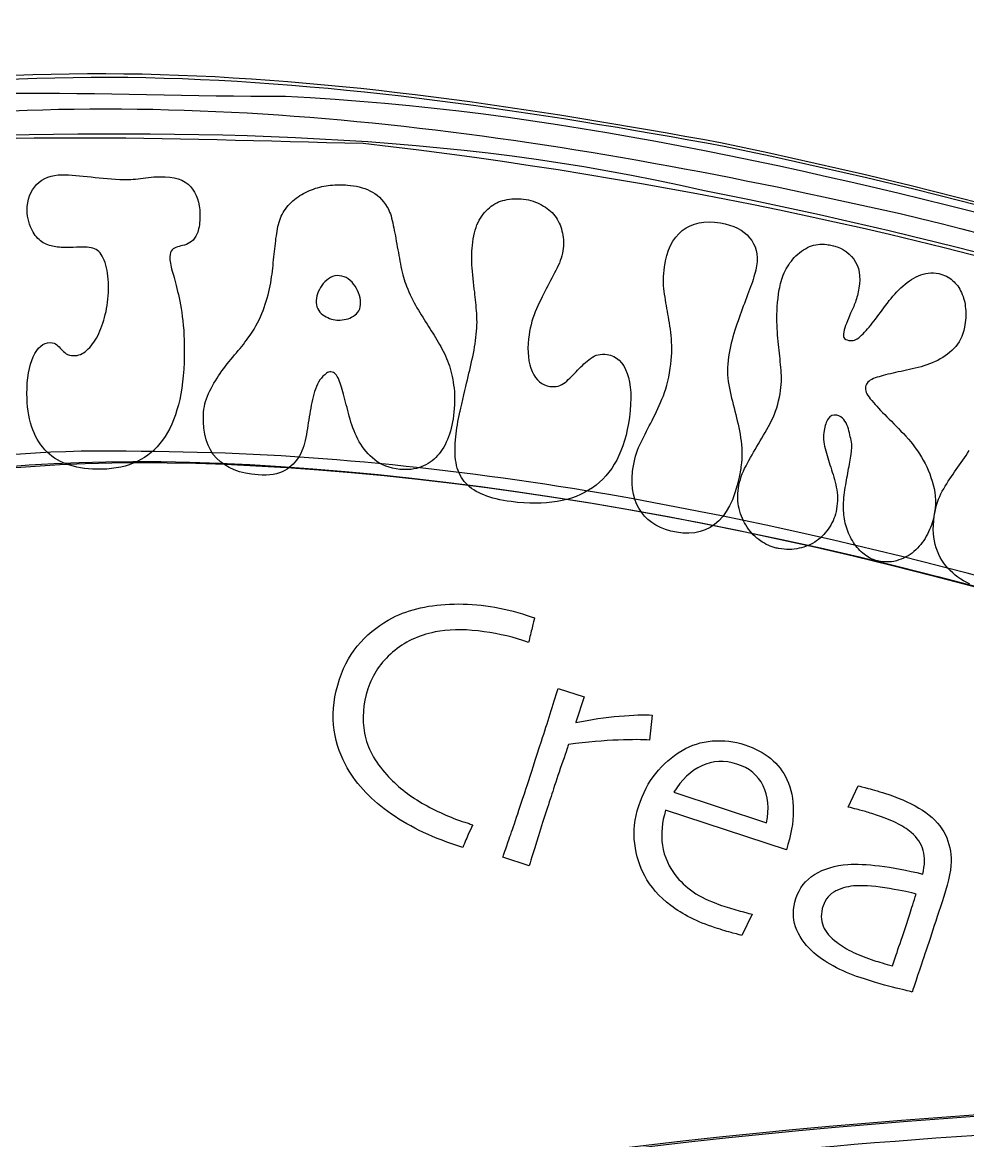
# Model space of a CAD drawing. Extents: x -1 to 139, y 0 to 188.
# Drawn here: x 85.85 to 106.86, y 114.92 to 139.78 of the extents above; entities that cross this region are included whole.
import ezdxf

# ---------------------------------------------------------------- set-up
doc = ezdxf.new("R2010")
doc.units = 0
for name, color, linetype in [('Back_Silk', 7, 'CONTINUOUS'), ('Edge', 7, 'CONTINUOUS'), ('Infill', 7, 'CONTINUOUS')]:
    doc.layers.add(name, color=color, linetype=linetype)

msp = doc.modelspace()

# ---------------------------------------------------------------- linework, layer by layer
at = {"layer": 'Back_Silk', "color": 7}
for points in [[(88.106052, 136.291339), (88.106034, 136.29134)], [(101.36406, 135.326476), (101.364048, 135.32648)], [(95.851061, 134.826187), (95.851057, 134.826174)], [(102.673604, 133.848658), (102.673617, 133.848659)], [(92.383389, 133.60334), (92.383392, 133.60334)], [(89.873853, 131.059642), (89.873857, 131.059649)], [(102.607112, 128.097552)], [(95.860488, 121.946261)], [(102.829913, 121.384143)], [(105.467515, 119.637982)]]:
    msp.add_lwpolyline(points, close=True, dxfattribs=at)
for points in [[(95.895044, 133.855837), (95.844082, 134.326745)], [(95.475226, 130.500776), (95.482301, 130.57043)], [(99.41148, 129.79574), (99.419137, 129.851197)], [(101.820586, 129.903032), (101.815159, 129.868489)], [(97.067852, 126.598696), (97.160674, 126.56821), (97.234875, 126.54384)], [(97.101333, 125.99975), (97.038248, 126.020469), (96.975164, 126.041188)], [(97.760782, 124.977306), (98.336022, 124.788379), (98.150753, 124.224275), (98.153336, 124.219321)], [(99.847421, 124.382449), (99.787735, 123.826431)], [(100.327735, 122.666422), (102.391176, 121.988724)], [(104.204075, 122.338986), (104.425565, 122.813076)], [(102.829901, 121.384141), (100.146691, 122.265391)], [(95.684866, 121.999836), (95.755361, 121.976683)], [(95.636716, 121.440035), (95.569926, 121.461971), (95.506841, 121.48269)], [(97.113358, 121.029068), (96.526993, 121.221649)], [(106.328905, 120.345991), (106.32908, 120.345913)], [(102.072814, 119.955295), (101.843913, 119.483638)], [(105.46752, 119.637997), (105.572344, 119.957162)], [(105.189467, 118.804207), (105.269913, 119.049146)]]:
    msp.add_lwpolyline(points, dxfattribs=at)
for points in [[(86.167644, 136.179041), (86.313651, 136.323999), (86.50032, 136.396301), (86.726538, 136.395062)], [(86.726538, 136.395062), (86.923368, 136.39403), (87.141118, 136.378038), (87.379225, 136.346744)], [(87.379225, 136.346744), (87.617361, 136.315441), (87.859525, 136.297003), (88.106052, 136.291339)], [(88.106025, 136.291342), (88.23974, 136.288246), (88.382047, 136.298667), (88.53317, 136.322398)], [(88.53317, 136.322398), (88.688467, 136.346015), (88.851881, 136.35495), (89.023175, 136.349058)], [(89.023175, 136.349058), (89.315691, 136.33905), (89.51955, 136.246439), (89.634007, 136.073551)], [(85.957013, 135.604173), (85.955947, 135.842267), (86.025741, 136.034012), (86.167644, 136.179041)], [(89.634007, 136.073551), (89.752892, 135.905019), (89.806639, 135.690109), (89.796413, 135.42894)], [(91.976517, 135.907273), (92.085152, 135.979217), (92.199376, 136.036543), (92.319082, 136.079202)], [(92.319082, 136.079202), (92.442941, 136.121546), (92.568122, 136.149517), (92.694471, 136.163095)], [(92.694471, 136.163095), (92.824978, 136.176343), (92.952655, 136.177818), (93.077369, 136.167531)], [(93.077369, 136.167531), (93.260283, 136.152499), (93.426524, 136.110186), (93.575736, 136.040859)], [(93.575736, 136.040859), (93.729122, 135.971163), (93.8572, 135.849408), (93.95963, 135.675893)], [(91.697685, 135.631636), (91.77907, 135.74313), (91.872025, 135.835038), (91.976517, 135.907273)], [(96.229828, 135.663302), (96.330719, 135.750177), (96.445477, 135.807123), (96.573918, 135.833983)], [(96.573918, 135.833983), (96.706984, 135.864987), (96.84597, 135.871528), (96.990614, 135.853514)], [(96.990614, 135.853514), (97.139392, 135.834994), (97.27289, 135.792165), (97.390879, 135.725227)], [(86.089244, 135.12152), (86.002111, 135.270624), (85.95779, 135.431445), (85.957013, 135.604173)], [(91.540917, 135.291219), (91.573202, 135.420065), (91.625404, 135.533559), (91.697685, 135.631636)], [(93.95963, 135.675893), (94.011037, 135.591454), (94.051357, 135.475203), (94.080534, 135.327133)], [(95.977066, 135.333165), (96.045173, 135.470984), (96.129406, 135.581058), (96.229828, 135.663302)], [(97.390879, 135.725227), (97.509404, 135.662919), (97.606771, 135.581927), (97.682949, 135.482449)], [(89.796413, 135.42894), (89.790791, 135.284397), (89.76975, 135.170844), (89.733569, 135.088363)], [(91.473169, 134.867713), (91.490198, 135.020946), (91.512752, 135.162098), (91.540917, 135.291219)], [(94.080534, 135.327133), (94.113836, 135.17868), (94.144095, 135.021111), (94.17133, 134.854415)], [(95.851079, 134.826176), (95.87119, 135.025878), (95.91307, 135.194853), (95.977066, 135.333165)], [(97.682949, 135.482449), (97.75913, 135.382956), (97.812602, 135.269898), (97.843479, 135.143352)], [(100.515, 135.153579), (100.732017, 135.326675), (101.015629, 135.384851), (101.36406, 135.326476)], [(101.363984, 135.326481), (101.654991, 135.27773), (101.87152, 135.167), (102.01303, 134.99573)], [(86.312249, 134.883797), (86.225795, 134.935127), (86.151489, 135.014341), (86.089244, 135.12152)], [(89.733569, 135.088363), (89.701682, 135.010351), (89.660286, 134.951409), (89.609392, 134.911523)], [(97.843479, 135.143352), (97.87901, 135.020886), (97.888654, 134.892459), (97.872652, 134.75807)], [(100.120242, 134.344833), (100.171504, 134.714576), (100.30257, 134.98432), (100.515, 135.153579)], [(86.595981, 134.79227), (86.497353, 134.806632), (86.402825, 134.837131), (86.312249, 134.883797)], [(86.904207, 134.776504), (86.80143, 134.772584), (86.698722, 134.777846), (86.595981, 134.79227)], [(87.194068, 134.78772), (87.103659, 134.788751), (87.007012, 134.785037), (86.904207, 134.776504)], [(87.378825, 134.771356), (87.325528, 134.781467), (87.26393, 134.786915), (87.194068, 134.78772)], [(87.51979, 134.713247), (87.479122, 134.741899), (87.432125, 134.761286), (87.378825, 134.771356)], [(89.296525, 134.791023), (89.250885, 134.778766), (89.211108, 134.756903), (89.177216, 134.725465)], [(89.452232, 134.833934), (89.398334, 134.8221), (89.346429, 134.80779), (89.296525, 134.791023)], [(89.609392, 134.911523), (89.562782, 134.876123), (89.510406, 134.850277), (89.452232, 134.833934)], [(91.420608, 134.380077), (91.438616, 134.551944), (91.45614, 134.714489), (91.473169, 134.867713)], [(94.17133, 134.854415), (94.202655, 134.687331), (94.233767, 134.52023), (94.264666, 134.353115)], [(95.844082, 134.326745), (95.831502, 134.487882), (95.83377, 134.654376), (95.851061, 134.826187)], [(97.872652, 134.75807), (97.855546, 134.614405), (97.809266, 134.470002), (97.734131, 134.324701)], [(102.01303, 134.99573), (102.155316, 134.828985), (102.206659, 134.621073), (102.16811, 134.372247)], [(103.006165, 134.555612), (103.102718, 134.661118), (103.216459, 134.742066), (103.347363, 134.798318)], [(103.347363, 134.798318), (103.461909, 134.847543), (103.58885, 134.863463), (103.727946, 134.845965)], [(103.727946, 134.845965), (103.747805, 134.843488), (103.767917, 134.840393), (103.78827, 134.836576)], [(103.78827, 134.836576), (104.028713, 134.791622), (104.208688, 134.68609), (104.327536, 134.520867)], [(87.705519, 134.387998), (87.663, 134.542827), (87.601082, 134.651268), (87.51979, 134.713247)], [(89.129192, 134.573116), (89.126381, 134.484468), (89.143459, 134.378819), (89.180298, 134.25601)], [(89.177216, 134.725465), (89.147578, 134.698536), (89.131586, 134.647753), (89.129192, 134.573116)], [(102.781822, 134.212779), (102.839675, 134.339654), (102.914419, 134.453958), (103.006165, 134.555612)], [(104.327536, 134.520867), (104.450515, 134.354776), (104.48858, 134.138466), (104.442565, 133.872007)], [(87.763924, 133.847748), (87.767414, 134.057776), (87.748117, 134.237805), (87.705519, 134.387998)], [(91.341937, 133.859039), (91.380647, 134.038948), (91.406942, 134.212594), (91.420608, 134.380077)], [(94.264666, 134.353115), (94.299635, 134.18561), (94.340459, 134.040916), (94.387164, 133.919053)], [(97.734131, 134.324701), (97.663058, 134.178835), (97.582989, 134.024791), (97.493988, 133.862369)], [(100.11307, 133.800563), (100.09102, 133.969305), (100.093307, 134.150758), (100.120242, 134.344833)], [(102.16811, 134.372247), (102.148832, 134.247814), (102.1108, 134.110165), (102.05417, 133.959155)], [(89.180298, 134.25601), (89.217284, 134.137909), (89.257138, 133.986901), (89.299615, 133.803129)], [(92.70032, 134.112203), (92.640674, 134.079506), (92.586392, 134.034625), (92.537484, 133.977591)], [(92.89982, 134.152245), (92.826489, 134.15823), (92.759958, 134.14492), (92.70032, 134.112203)], [(93.091179, 134.080136), (93.032891, 134.12252), (92.969076, 134.14656), (92.89982, 134.152245)], [(93.244855, 133.919491), (93.204769, 133.983842), (93.153536, 134.037409), (93.091179, 134.080136)], [(102.673678, 133.848692), (102.692025, 133.963783), (102.728032, 134.085176), (102.781822, 134.212779)], [(105.375068, 133.878982), (105.49719, 133.99686), (105.627255, 134.086829), (105.765189, 134.148793)], [(105.765189, 134.148793), (105.90395, 134.215342), (106.054958, 134.231561), (106.217794, 134.197245)], [(106.217794, 134.197245), (106.339919, 134.171513), (106.442646, 134.121059), (106.525786, 134.046061)], [(106.525786, 134.046061), (106.609797, 133.975643), (106.675096, 133.885264), (106.721631, 133.775028)], [(87.693928, 133.288891), (87.737164, 133.465472), (87.760629, 133.651763), (87.763924, 133.847748)], [(89.299615, 133.803129), (89.346331, 133.623811), (89.385245, 133.405128), (89.416356, 133.146948)], [(91.170984, 133.308715), (91.246127, 133.495747), (91.303219, 133.679127), (91.341937, 133.859039)], [(92.427062, 133.796572), (92.402337, 133.732943), (92.387799, 133.668528), (92.383389, 133.60334)], [(92.537484, 133.977591), (92.492958, 133.924889), (92.456166, 133.864546), (92.427062, 133.796572)], [(93.339461, 133.714526), (93.320522, 133.78645), (93.289003, 133.854789), (93.244855, 133.919491)], [(94.387164, 133.919053), (94.457839, 133.743228), (94.535602, 133.582969), (94.62049, 133.438258)], [(95.943718, 133.370988), (95.932165, 133.53678), (95.91595, 133.698393), (95.895044, 133.855837)], [(97.493988, 133.862369), (97.409599, 133.704064), (97.328198, 133.533553), (97.249787, 133.350821)], [(100.197808, 133.29833), (100.168073, 133.468379), (100.13982, 133.635782), (100.11307, 133.800563)], [(102.05417, 133.959155), (101.997558, 133.808211), (101.937202, 133.645911), (101.873257, 133.472547)], [(102.620569, 133.126406), (102.612718, 133.336225), (102.6303, 133.577062), (102.673604, 133.848658)], [(104.442565, 133.872007), (104.423529, 133.761761), (104.397574, 133.659974), (104.364775, 133.566651)], [(105.035092, 133.491154), (105.140459, 133.636393), (105.253771, 133.765691), (105.375068, 133.878982)], [(106.721631, 133.775028), (106.773106, 133.668489), (106.803054, 133.549866), (106.811603, 133.419187)], [(92.383385, 133.603349), (92.378636, 133.53351), (92.388716, 133.471886), (92.413557, 133.418489)], [(93.366308, 133.50838), (93.371348, 133.573525), (93.362431, 133.642246), (93.339461, 133.714526)], [(104.364775, 133.566651), (104.332762, 133.477919), (104.297541, 133.394556), (104.25912, 133.31656)], [(87.523628, 132.815685), (87.593876, 132.954578), (87.650694, 133.11231), (87.693928, 133.288891)], [(90.862812, 132.759368), (90.997226, 132.94312), (91.10013, 133.126075), (91.170984, 133.308715)], [(92.413557, 133.418489), (92.44242, 133.364775), (92.479938, 133.319739), (92.526136, 133.283344)], [(92.526136, 133.283344), (92.572649, 133.251596), (92.623482, 133.224162), (92.678642, 133.200999)], [(93.167975, 133.230517), (93.22291, 133.258571), (93.268343, 133.294435), (93.304259, 133.338144)], [(93.304259, 133.338144), (93.340168, 133.38185), (93.36088, 133.438586), (93.366308, 133.50838)], [(94.62049, 133.438258), (94.705801, 133.298188), (94.790939, 133.160322), (94.875926, 133.024655)], [(95.938969, 132.850015), (95.958169, 133.035724), (95.959846, 133.209354), (95.943718, 133.370988)], [(97.249787, 133.350821), (97.17541, 133.16755), (97.125984, 132.966935), (97.101084, 132.748994)], [(100.274444, 132.747584), (100.257114, 132.94406), (100.231585, 133.127634), (100.197808, 133.29833)], [(101.873257, 133.472547), (101.809996, 133.303735), (101.747497, 133.125322), (101.685733, 132.937282)], [(104.25912, 133.31656), (104.224732, 133.237785), (104.193194, 133.163185), (104.164476, 133.092798)], [(104.739232, 133.093973), (104.832112, 133.218311), (104.930387, 133.350298), (105.035092, 133.491154)], [(106.811603, 133.419187), (106.824193, 133.287622), (106.816643, 133.15091), (106.789243, 133.008999)], [(89.416356, 133.146948), (89.447477, 132.888684), (89.456181, 132.580257), (89.443048, 132.221042)], [(92.678642, 133.200999), (92.73413, 133.182489), (92.788074, 133.171078), (92.840502, 133.166765)], [(92.840502, 133.166765), (92.888895, 133.162741), (92.941828, 133.165423), (92.999334, 133.174606)], [(92.999334, 133.174606), (93.060869, 133.183479), (93.117073, 133.202103), (93.167975, 133.230517)], [(94.875926, 133.024655), (94.961343, 132.893638), (95.042168, 132.760598), (95.118423, 132.625575)], [(102.65956, 132.557922), (102.642153, 132.731653), (102.629156, 132.921157), (102.620569, 133.126406)], [(104.164476, 133.092798), (104.136553, 133.027002), (104.117101, 132.961932), (104.106071, 132.897611)], [(104.468921, 132.798256), (104.557245, 132.875865), (104.647319, 132.974438), (104.739232, 133.093973)], [(87.278958, 132.490135), (87.371905, 132.572954), (87.453445, 132.68145), (87.523628, 132.815685)], [(95.84321, 132.276248), (95.887784, 132.473085), (95.919769, 132.664307), (95.938969, 132.850015)], [(101.685733, 132.937282), (101.623964, 132.749244), (101.577731, 132.553783), (101.546796, 132.350934)], [(104.106071, 132.897611), (104.097445, 132.847076), (104.098705, 132.806465), (104.110045, 132.775784)], [(104.110045, 132.775784), (104.125388, 132.744326), (104.161152, 132.723143), (104.21734, 132.712197)], [(104.21734, 132.712197), (104.301623, 132.695771), (104.385414, 132.724444), (104.468921, 132.798256)], [(106.789243, 133.008999), (106.751182, 132.812172), (106.672073, 132.65295), (106.552467, 132.531114)], [(86.091419, 132.348635), (86.186605, 132.559035), (86.312861, 132.66434), (86.469231, 132.66407)], [(86.469231, 132.66407), (86.533364, 132.66396), (86.581425, 132.647459), (86.61336, 132.614669)], [(86.61336, 132.614669), (86.649318, 132.586523), (86.683221, 132.553702), (86.715057, 132.516198)], [(90.566924, 132.390691), (90.681525, 132.519884), (90.780207, 132.642671), (90.862812, 132.759368)], [(95.118423, 132.625575), (95.19914, 132.494757), (95.266359, 132.353539), (95.320165, 132.201985)], [(97.101084, 132.748994), (97.067714, 132.456927), (97.094881, 132.213361), (97.181684, 132.018499)], [(100.249012, 132.092652), (100.283845, 132.337457), (100.292433, 132.555699), (100.274444, 132.747584)], [(102.713517, 132.050546), (102.69894, 132.21432), (102.68097, 132.383463), (102.65956, 132.557922)], [(106.552467, 132.531114), (106.432845, 132.40926), (106.29342, 132.313046), (106.134228, 132.242233)], [(85.951609, 131.528704), (85.949961, 131.86959), (85.996154, 132.142765), (86.091419, 132.348635)], [(86.715057, 132.516198), (86.746915, 132.483367), (86.782737, 132.450485), (86.822507, 132.417541)], [(86.822507, 132.417541), (86.862303, 132.389271), (86.91812, 132.374867), (86.99002, 132.374238)], [(86.99002, 132.374238), (87.093864, 132.373318), (87.190057, 132.411918), (87.278958, 132.490135)], [(90.247535, 131.980239), (90.349872, 132.124468), (90.456338, 132.261294), (90.566924, 132.390691)], [(95.703945, 131.686386), (95.752203, 131.882804), (95.798638, 132.079419), (95.84321, 132.276248)], [(98.18975, 132.050618), (98.283473, 132.150461), (98.379961, 132.238033), (98.479179, 132.313315)], [(98.479179, 132.313315), (98.582981, 132.392648), (98.705152, 132.422085), (98.84534, 132.401418)], [(98.84534, 132.401418), (99.057675, 132.370114), (99.206548, 132.229614), (99.291198, 131.980799)], [(101.546796, 132.350934), (101.513048, 132.129661), (101.514124, 131.921261), (101.549607, 131.725839)], [(89.443048, 132.221042), (89.413545, 131.414648), (89.232292, 130.814337), (88.907688, 130.420207)], [(95.320165, 132.201985), (95.374431, 132.055069), (95.412812, 131.893439), (95.435463, 131.717097)], [(97.912673, 131.778496), (98.007676, 131.85951), (98.100024, 131.950212), (98.18975, 132.050618)], [(100.066037, 131.40638), (100.149749, 131.596033), (100.210897, 131.824823), (100.249012, 132.092652)], [(102.69044, 131.528812), (102.72033, 131.712866), (102.728094, 131.886752), (102.713517, 132.050546)], [(105.629286, 132.077487), (105.456708, 132.04218), (105.294663, 132.006636), (105.143328, 131.971038)], [(106.134228, 132.242233), (105.975029, 132.171413), (105.806747, 132.116544), (105.629286, 132.077487)], [(81.560466, 128.987392), (87.560466, 131.787392), (111.660466, 128.987392), (129.060468, 117.78739)], [(89.988869, 131.530679), (90.063004, 131.685915), (90.149177, 131.835803), (90.247535, 131.980239)], [(92.610318, 131.984488), (92.496113, 131.900059), (92.413992, 131.782453), (92.363726, 131.631902)], [(92.654146, 132.009034), (92.637873, 132.005629), (92.623267, 131.997488), (92.610318, 131.984488)], [(92.708451, 132.011613), (92.692508, 132.012954), (92.674413, 132.01205), (92.654146, 132.009034)], [(92.882371, 131.842642), (92.842216, 131.94905), (92.78418, 132.005411), (92.708451, 132.011613)], [(93.00357, 131.459987), (92.967283, 131.612998), (92.926847, 131.740548), (92.882371, 131.842642)], [(97.181684, 132.018499), (97.268516, 131.823551), (97.399136, 131.714479), (97.574198, 131.690734)], [(97.574198, 131.690734), (97.705513, 131.672926), (97.818237, 131.702104), (97.912673, 131.778496)], [(99.291198, 131.980799), (99.380521, 131.735843), (99.396921, 131.410185), (99.341598, 131.003252)], [(104.764015, 131.862609), (104.661652, 131.821421), (104.603664, 131.761693), (104.589862, 131.683661)], [(105.143328, 131.971038), (104.992805, 131.940033), (104.866349, 131.903788), (104.764015, 131.862609)], [(86.34867, 130.28352), (86.088292, 130.563143), (85.954247, 130.978046), (85.951609, 131.528704)], [(89.873877, 131.059668), (89.880759, 131.222859), (89.918888, 131.379907), (89.988869, 131.530679)], [(92.363726, 131.631902), (92.313453, 131.481344), (92.2745, 131.318213), (92.246682, 131.142483)], [(95.435463, 131.717097), (95.462087, 131.540282), (95.464045, 131.340491), (95.441666, 131.117558)], [(95.573621, 131.116579), (95.573914, 131.117817), (95.703652, 131.685106), (95.703945, 131.686386)], [(101.549607, 131.725839), (101.589035, 131.529705), (101.634491, 131.334828), (101.685893, 131.1412)], [(102.501658, 130.930892), (102.59226, 131.11329), (102.655321, 131.312565), (102.69044, 131.528812)], [(104.589862, 131.683661), (104.576061, 131.605619), (104.611641, 131.51534), (104.696265, 131.412671)], [(93.132745, 130.963917), (93.086959, 131.141127), (93.043781, 131.306799), (93.00357, 131.459987)], [(99.814597, 130.87262), (99.902457, 131.038134), (99.986285, 131.216056), (100.066037, 131.40638)], [(104.696265, 131.412671), (104.780936, 131.30996), (104.887474, 131.193292), (105.015844, 131.062193)], [(90.167028, 130.091809), (89.954755, 130.312955), (89.856044, 130.635421), (89.873853, 131.059642)], [(92.246682, 131.142483), (92.219185, 130.97142), (92.191611, 130.798019), (92.163969, 130.62228)], [(95.441666, 131.117558), (95.421632, 130.917884), (95.381245, 130.734584), (95.320851, 130.567665)], [(95.482301, 130.57043), (95.500173, 130.74687), (95.530549, 130.928951), (95.573621, 131.116579)], [(101.685893, 131.1412), (101.737301, 130.947569), (101.779714, 130.75071), (101.81322, 130.550646)], [(103.948725, 131.048042), (103.865527, 131.064333), (103.801764, 131.038756), (103.75751, 130.971372)], [(104.104288, 130.953336), (104.067933, 131.003263), (104.01606, 131.034856), (103.948725, 131.048042)], [(105.015844, 131.062193), (105.144952, 130.935776), (105.283617, 130.795057), (105.431266, 130.640211)], [(93.336767, 130.460732), (93.250585, 130.618508), (93.182512, 130.786207), (93.132745, 130.963917)], [(99.341598, 131.003252), (99.240422, 130.259068), (98.963943, 129.737654), (98.51924, 129.436042)], [(99.57244, 130.393765), (99.650626, 130.551466), (99.73134, 130.711094), (99.814597, 130.87262)], [(102.211384, 130.415262), (102.31501, 130.581225), (102.411795, 130.753086), (102.501658, 130.930892)], [(103.75751, 130.971372), (103.71721, 130.903234), (103.688066, 130.816328), (103.670009, 130.710641)], [(104.192991, 130.79325), (104.174963, 130.853846), (104.145392, 130.907218), (104.104288, 130.953336)], [(104.241054, 130.61262), (104.23175, 130.676249), (104.215777, 130.736458), (104.192991, 130.79325)], [(92.163969, 130.62228), (92.136017, 130.441897), (92.084057, 130.284382), (92.008429, 130.149693)], [(95.320851, 130.567665), (95.260449, 130.400739), (95.179216, 130.261952), (95.077332, 130.151197)], [(101.81322, 130.550646), (101.850681, 130.34986), (101.852997, 130.134025), (101.820586, 129.903032)], [(103.670009, 130.710641), (103.647233, 130.577389), (103.65488, 130.442998), (103.69265, 130.307437)], [(104.274802, 130.456176), (104.266273, 130.500645), (104.255069, 130.552811), (104.241054, 130.61262)], [(105.431266, 130.640211), (105.582918, 130.484479), (105.716281, 130.310708), (105.831294, 130.119078)], [(87.504723, 129.847205), (86.993427, 129.855459), (86.609542, 129.998694), (86.34867, 130.28352)], [(88.907688, 130.420207), (88.58233, 130.02516), (88.116619, 129.837298), (87.504723, 129.847205)], [(93.682416, 130.055935), (93.538188, 130.168124), (93.422955, 130.302949), (93.336767, 130.460732)], [(95.50092, 129.934079), (95.465737, 130.093156), (95.457063, 130.282115), (95.475226, 130.500776)], [(99.419137, 129.851197), (99.447196, 130.054564), (99.498176, 130.235422), (99.57244, 130.393765)], [(101.933046, 129.925493), (102.018947, 130.085305), (102.111702, 130.24859), (102.211384, 130.415262)], [(103.69265, 130.307437), (103.73043, 130.171865), (103.771564, 130.033226), (103.816015, 129.89147)], [(104.268793, 130.17931), (104.288235, 130.289506), (104.290251, 130.38178), (104.274802, 130.456176)], [(91.090407, 129.722544), (90.690441, 129.748235), (90.383474, 129.870175), (90.167028, 130.091809)], [(92.008429, 130.149693), (91.932481, 130.010327), (91.823566, 129.901465), (91.681845, 129.822718)], [(94.237321, 129.846441), (94.011007, 129.869511), (93.826282, 129.939073), (93.682416, 130.055935)], [(95.077332, 130.151197), (94.979353, 130.039992), (94.85873, 129.957017), (94.715444, 129.901991)], [(104.204398, 129.814308), (104.231817, 129.946675), (104.253295, 130.068322), (104.268793, 130.17931)], [(105.831294, 130.119078), (105.947182, 129.932016), (106.034433, 129.726987), (106.093239, 129.504149)], [(106.606307, 129.841666), (106.706642, 129.976823), (106.802285, 130.11774), (106.893182, 130.264438)], [(91.681845, 129.822718), (91.539817, 129.7393), (91.342865, 129.706335), (91.090407, 129.722544)], [(94.715444, 129.901991), (94.576046, 129.846544), (94.416819, 129.828138), (94.237321, 129.846441)], [(95.708701, 129.536146), (95.609324, 129.64192), (95.540022, 129.774517), (95.50092, 129.934079)], [(99.608803, 128.893362), (99.439202, 129.128084), (99.372863, 129.428845), (99.41148, 129.79574)], [(101.815159, 129.868489), (101.644359, 128.785188), (101.165571, 128.317229), (100.384947, 128.447693)], [(101.76403, 129.430091), (101.791643, 129.605097), (101.847877, 129.770274), (101.933046, 129.925493)], [(103.816015, 129.89147), (103.864388, 129.748945), (103.905444, 129.600665), (103.939215, 129.446639)], [(104.129071, 129.387325), (104.155802, 129.538836), (104.180904, 129.681163), (104.204398, 129.814308)], [(106.326875, 129.416849), (106.41676, 129.564014), (106.50989, 129.705627), (106.606307, 129.841666)], [(96.106799, 129.276423), (95.940264, 129.339288), (95.807613, 129.425707), (95.708701, 129.536146)], [(98.51924, 129.436042), (98.073044, 129.129199), (97.474562, 129.030026), (96.717022, 129.128539)], [(101.781941, 128.972303), (101.745392, 129.120904), (101.739315, 129.27351), (101.76403, 129.430091)], [(103.939215, 129.446639), (103.972992, 129.292602), (103.974804, 129.130649), (103.944933, 128.960746)], [(104.10266, 128.929115), (104.098298, 129.086887), (104.107021, 129.239618), (104.129071, 129.387325)], [(106.093239, 129.504149), (106.152933, 129.285857), (106.157866, 129.050913), (106.108882, 128.79919)], [(106.136125, 128.90771), (106.174428, 129.104511), (106.237877, 129.274241), (106.326875, 129.416849)], [(96.717022, 129.128539), (96.476113, 129.159864), (96.27287, 129.208903), (96.106799, 129.276423)], [(100.384947, 128.447693), (100.039997, 128.505348), (99.781761, 128.653234), (99.608803, 128.893362)], [(101.957028, 128.564248), (101.876156, 128.683096), (101.817764, 128.819091), (101.781941, 128.972303)], [(103.944933, 128.960746), (103.919142, 128.813811), (103.867706, 128.6815), (103.790875, 128.563751)], [(104.164021, 128.560103), (104.125407, 128.682057), (104.104899, 128.805049), (104.10266, 128.929115)], [(106.108882, 128.79919), (106.083944, 128.671041), (106.036317, 128.540771), (105.966232, 128.408246)], [(106.138839, 128.176721), (106.082072, 128.38026), (106.080899, 128.624017), (106.136125, 128.90771)], [(102.260265, 128.253044), (102.142103, 128.33639), (102.041052, 128.440087), (101.957028, 128.564248)], [(103.790875, 128.563751), (103.713241, 128.441406), (103.617237, 128.339314), (103.502942, 128.257366)], [(104.320328, 128.221481), (104.254751, 128.325291), (104.202631, 128.438151), (104.164021, 128.560103)], [(105.966232, 128.408246), (105.900015, 128.27488), (105.812952, 128.158002), (105.705213, 128.057481)], [(102.607112, 128.097552), (102.483246, 128.127236), (102.367692, 128.17904), (102.260265, 128.253044)], [(102.658103, 128.086522), (102.640948, 128.089824), (102.623957, 128.093435), (102.607112, 128.097552)], [(103.114357, 128.091268), (102.972643, 128.057096), (102.82067, 128.055559), (102.658103, 128.086522)], [(103.502942, 128.257366), (103.388639, 128.175414), (103.259157, 128.120097), (103.114357, 128.091268)], [(104.561177, 127.957714), (104.470031, 128.028968), (104.389774, 128.116873), (104.320328, 128.221481)], [(105.705213, 128.057481), (105.601322, 127.956111), (105.476566, 127.880676), (105.33089, 127.830942)], [(106.420224, 127.6479), (106.288571, 127.792366), (106.194722, 127.968549), (106.138839, 128.176721)], [(104.858347, 127.809925), (104.750473, 127.832623), (104.651483, 127.881869), (104.561177, 127.957714)], [(105.33089, 127.830942), (105.189059, 127.780375), (105.031711, 127.773442), (104.858347, 127.809925)], [(106.907535, 127.292314), (106.718104, 127.384161), (106.555737, 127.502545), (106.420224, 127.6479)], [(94.073779, 126.545936), (94.452566, 126.739489), (94.909579, 126.841566), (95.444817, 126.852166)], [(95.444817, 126.852166), (95.980056, 126.862767), (96.521067, 126.778277), (97.067852, 126.598696)], [(93.369594, 126.004243), (93.578589, 126.231634), (93.813317, 126.412198), (94.073779, 126.545936)], [(97.179001, 126.323722), (97.15472, 126.224796), (97.128831, 126.116806), (97.101333, 125.99975)], [(97.234875, 126.54384), (97.222782, 126.498475), (97.204158, 126.425102), (97.179001, 126.323722)], [(95.022593, 126.230203), (94.652344, 126.154451), (94.337188, 126.004414), (94.077127, 125.78009)], [(95.979829, 126.252964), (95.626359, 126.295047), (95.30728, 126.28746), (95.022593, 126.230203)], [(96.975164, 126.041188), (96.665896, 126.142761), (96.334118, 126.213353), (95.979829, 126.252964)], [(92.898867, 125.184411), (93.004503, 125.50605), (93.161412, 125.779327), (93.369594, 126.004243)], [(94.077127, 125.78009), (93.817873, 125.558243), (93.635428, 125.2865), (93.529792, 124.964862)], [(92.76625, 124.167191), (92.736836, 124.486587), (92.781042, 124.82566), (92.898867, 125.184411)], [(93.529792, 124.964862), (93.420093, 124.630852), (93.395605, 124.301749), (93.45633, 123.977551)], [(97.387952, 123.804622), (97.52112, 124.218636), (97.645397, 124.609531), (97.760782, 124.977306)], [(98.153336, 124.219321), (98.484922, 124.285843), (98.80589, 124.332554), (99.116238, 124.359454)], [(99.116238, 124.359454), (99.426581, 124.386356), (99.670308, 124.394021), (99.847421, 124.382449)], [(93.030798, 123.282667), (92.886316, 123.552143), (92.798133, 123.846984), (92.76625, 124.167191)], [(93.45633, 123.977551), (93.517868, 123.655828), (93.68146, 123.348555), (93.947106, 123.055731)], [(99.093507, 123.828303), (98.779798, 123.816211), (98.411417, 123.783702), (97.988366, 123.730774)], [(99.787735, 123.826431), (99.641096, 123.838959), (99.409686, 123.839583), (99.093507, 123.828303)], [(101.183689, 123.807895), (101.431479, 123.827931), (101.67166, 123.799757), (101.904231, 123.723374)], [(97.074843, 122.838458), (97.150414, 123.068553), (97.254783, 123.390608), (97.387952, 123.804622)], [(97.988366, 123.730774), (97.979428, 123.703557), (97.937125, 123.579029), (97.861459, 123.357188)], [(99.926897, 123.085882), (100.085781, 123.285873), (100.281439, 123.455971), (100.513872, 123.596173)], [(100.513872, 123.596173), (100.715103, 123.716472), (100.938375, 123.787046), (101.183689, 123.807895)], [(101.904231, 123.723374), (102.134326, 123.647803), (102.327066, 123.546127), (102.482452, 123.418345)], [(97.861459, 123.357188), (97.786606, 123.137822), (97.717894, 122.932884), (97.655325, 122.742375)], [(101.730703, 123.2952), (101.453599, 123.38621), (101.193013, 123.373117), (100.948945, 123.255923)], [(102.482452, 123.418345), (102.637838, 123.290563), (102.757937, 123.134625), (102.842748, 122.950532)], [(93.970518, 122.23807), (93.550816, 122.545857), (93.237576, 122.894056), (93.030798, 123.282667)], [(99.549629, 122.362813), (99.642264, 122.644865), (99.76802, 122.885888), (99.926897, 123.085882)], [(100.948945, 123.255923), (100.70569, 123.141203), (100.49862, 122.944702), (100.327735, 122.666422)], [(102.312186, 122.812304), (102.201635, 123.043225), (102.007807, 123.20419), (101.730703, 123.2952)], [(93.947106, 123.055731), (94.16393, 122.814576), (94.425499, 122.605322), (94.731814, 122.427971)], [(96.671107, 121.634809), (96.75337, 121.868188), (96.887949, 122.269405), (97.074843, 122.838458)], [(102.842748, 122.950532), (102.936718, 122.744244), (102.983863, 122.51222), (102.984182, 122.254459)], [(97.655325, 122.742375), (97.55944, 122.450426), (97.448212, 122.103213), (97.32164, 121.700738)], [(102.391176, 121.988724), (102.45235, 122.308519), (102.42602, 122.583046), (102.312186, 122.812304)], [(104.425565, 122.813076), (104.463493, 122.803356), (104.537699, 122.783096), (104.648185, 122.752296)], [(104.648185, 122.752296), (104.761959, 122.723153), (104.9141, 122.677298), (105.104608, 122.614729)], [(105.104608, 122.614729), (105.396559, 122.518843), (105.646185, 122.402594), (105.853488, 122.265981)], [(94.731814, 122.427971), (95.040592, 122.24981), (95.358276, 122.107098), (95.684866, 121.999836)], [(99.45945, 121.524897), (99.42531, 121.796507), (99.45537, 122.075812), (99.549629, 122.362813)], [(104.525621, 122.253937), (104.447303, 122.274186), (104.340121, 122.302536), (104.204075, 122.338986)], [(95.506841, 121.48269), (94.903147, 121.680962), (94.391039, 121.932755), (93.970518, 122.23807)], [(100.146691, 122.265391), (100.06309, 122.002299), (100.039531, 121.742787), (100.076013, 121.486854)], [(102.984182, 122.254459), (102.985308, 121.999174), (102.933885, 121.709069), (102.829913, 121.384143)], [(104.813818, 122.167494), (104.702482, 122.20406), (104.606416, 122.232874), (104.525621, 122.253937)], [(105.271682, 121.984225), (105.144578, 122.047898), (104.991956, 122.108988), (104.813818, 122.167494)], [(105.853488, 122.265981), (106.064081, 122.131031), (106.222495, 121.970733), (106.328731, 121.785085)], [(95.755361, 121.976683), (95.787537, 121.966115), (95.822579, 121.955975), (95.860488, 121.946261)], [(95.860452, 121.94628), (95.850604, 121.924843), (95.822473, 121.864186), (95.776057, 121.76431)], [(105.604906, 121.771992), (105.510673, 121.852277), (105.399598, 121.923022), (105.271682, 121.984225)], [(95.776057, 121.76431), (95.732861, 121.666115), (95.686413, 121.558024), (95.636716, 121.440035)], [(96.526993, 121.221649), (96.540807, 121.263712), (96.588846, 121.401432), (96.671107, 121.634809)], [(97.32164, 121.700738), (97.197411, 121.297493), (97.127984, 121.073603), (97.113358, 121.029068)], [(105.872263, 121.371707), (105.831243, 121.52223), (105.742124, 121.655658), (105.604906, 121.771992)], [(106.328731, 121.785085), (106.427499, 121.610114), (106.481473, 121.415591), (106.490653, 121.201517)], [(99.681255, 120.81065), (99.570001, 121.014391), (99.496066, 121.252473), (99.45945, 121.524897)], [(100.076013, 121.486854), (100.113365, 121.233377), (100.22105, 120.997915), (100.399067, 120.780469)], [(105.86098, 120.849136), (105.909541, 121.046987), (105.913301, 121.221177), (105.872263, 121.371707)], [(106.490653, 121.201517), (106.500646, 120.989918), (106.44673, 120.704742), (106.328905, 120.345991)], [(103.042023, 120.303039), (103.119219, 120.538083), (103.2576, 120.717398), (103.457167, 120.840985)], [(103.457167, 120.840985), (103.660024, 120.966232), (103.907578, 121.039795), (104.19983, 121.061674)], [(104.19983, 121.061674), (104.382592, 121.075657), (104.616107, 121.064748), (104.900375, 121.028947)], [(104.900375, 121.028947), (105.187934, 120.994808), (105.508135, 120.934871), (105.86098, 120.849136)], [(100.261058, 120.147398), (100.003236, 120.347198), (99.809969, 120.568282), (99.681255, 120.81065)], [(100.399067, 120.780469), (100.512507, 120.641794), (100.65305, 120.518887), (100.820696, 120.411747)], [(104.381136, 120.586863), (104.22552, 120.580412), (104.076217, 120.543105), (103.933229, 120.474943)], [(105.121345, 120.524663), (104.836999, 120.576938), (104.590263, 120.597672), (104.381136, 120.586863)], [(100.820696, 120.411747), (100.989155, 120.307083), (101.20204, 120.212497), (101.459351, 120.127988)], [(103.933229, 120.474943), (103.792712, 120.40597), (103.697263, 120.294786), (103.646883, 120.141388)], [(105.714809, 120.403756), (105.604327, 120.434568), (105.406506, 120.474871), (105.121345, 120.524663)], [(105.572344, 119.957162), (105.614598, 120.085818), (105.662086, 120.234682), (105.714809, 120.403756)], [(106.32908, 120.345913), (106.127558, 119.732326), (105.962149, 119.232965), (105.832853, 118.84783)], [(101.24651, 119.655172), (100.850647, 119.785186), (100.522163, 119.949261), (100.261058, 120.147398)], [(101.459351, 120.127988), (101.600379, 120.08167), (101.730254, 120.043127), (101.848974, 120.01236)], [(103.036169, 119.671786), (102.966939, 119.869949), (102.968891, 120.080367), (103.042023, 120.303039)], [(103.646883, 120.141388), (103.591627, 119.973147), (103.592706, 119.822036), (103.65012, 119.688057)], [(101.848974, 120.01236), (101.970171, 119.980779), (102.044784, 119.961757), (102.072814, 119.955295)], [(101.643563, 119.537104), (101.529783, 119.566249), (101.397432, 119.605605), (101.24651, 119.655172)], [(103.395518, 119.138499), (103.227652, 119.29505), (103.107869, 119.472812), (103.036169, 119.671786)], [(103.65012, 119.688057), (103.708346, 119.556552), (103.807694, 119.437581), (103.948162, 119.331144)], [(105.269913, 119.049146), (105.320389, 119.194289), (105.386256, 119.390567), (105.467515, 119.637982)], [(101.843913, 119.483638), (101.82334, 119.487659), (101.756557, 119.50548), (101.643563, 119.537104)], [(103.873807, 118.804619), (103.68064, 118.909174), (103.52121, 119.020467), (103.395518, 119.138499)], [(103.948162, 119.331144), (104.055583, 119.249263), (104.17903, 119.174455), (104.318505, 119.106719)], [(104.318505, 119.106719), (104.461263, 119.040649), (104.614288, 118.980798), (104.77758, 118.927168)], [(104.77758, 118.927168), (104.827047, 118.910922), (104.888071, 118.892248), (104.96065, 118.871147)], [(104.96065, 118.871147), (105.033211, 118.850053), (105.109483, 118.827739), (105.189467, 118.804207)], [(105.832853, 118.84783), (105.703556, 118.462696), (105.634032, 118.255284), (105.624281, 118.225594)], [(104.467874, 118.54784), (104.264996, 118.614472), (104.066973, 118.700065), (103.873807, 118.804619)], [(105.270608, 118.312974), (105.059566, 118.363103), (104.791988, 118.441391), (104.467874, 118.54784)], [(105.624281, 118.225594), (105.598704, 118.231258), (105.480813, 118.260384), (105.270608, 118.312974)], [(128.360468, 115.68739), (128.160468, 115.68739), (106.660466, 116.88739), (90.260466, 113.18739)]]:
    msp.add_open_spline(points, degree=3, dxfattribs=at)
at = {"layer": 'Edge', "color": 7}
for points in [[(75.822262, 136.686215), (83.977517, 139.784392), (92.989624, 138.647033), (101.363603, 137.113727)], [(101.363603, 137.113727), (112.619493, 134.76469), (123.786183, 130.938782), (133.348973, 124.435668)]]:
    msp.add_open_spline(points, degree=3, dxfattribs=at)
at = {"layer": 'Infill', "color": 7}
msp.add_lwpolyline([(88.493703, 130.240919)], close=True, dxfattribs=at)
for points in [[(75.907834, 136.605492), (84.063089, 139.70367), (93.075196, 138.56631), (101.44917, 137.033004)], [(79.393575, 137.554072), (83.410201, 138.524493), (87.601792, 138.128253), (91.69677, 138.141682)], [(91.69677, 138.141682), (97.594487, 137.862387), (103.39546, 136.519444), (109.09512, 135.043365)], [(93.421887, 137.088276), (89.105006, 137.187006), (84.744258, 137.406361), (80.453085, 136.833994)], [(83.854407, 137.245356), (89.58094, 137.399461), (95.362214, 137.363861), (100.97156, 136.052217)], [(131.10805, 124.554724), (119.70979, 131.523459), (106.65754, 135.58611), (93.421887, 137.088276)], [(101.44917, 137.033004), (112.70507, 134.683967), (123.87176, 130.858059), (133.43454, 124.354945)], [(100.97156, 136.052217), (112.04481, 133.871175), (122.93983, 130.041285), (132.41616, 123.828255)], [(81.425742, 129.011026), (87.425742, 131.811026), (111.52574, 129.011026), (128.92574, 117.811024)], [(88.493703, 130.240919), (84.940204, 130.333589), (81.178937, 129.867904), (78.29066, 127.603648)], [(98.38211, 129.371057), (95.111037, 129.900838), (91.810997, 130.237923), (88.493703, 130.240919)], [(128.79594, 118.15822), (119.59929, 123.972982), (109.0803, 127.545141), (98.38211, 129.371057)], [(128.22574, 115.711024), (128.02574, 115.711024), (106.52574, 116.911024), (90.125742, 113.211024)], [(93.036783, 113.370438), (102.62166, 115.104421), (112.38073, 115.498386), (122.10294, 115.397353)]]:
    msp.add_open_spline(points, degree=3, dxfattribs=at)
at = {"layer": 'Infill', "color": 1}
for points in [[(83.156545, 137.652962), (90.612435, 138.359419), (98.098925, 137.178808), (105.357715, 135.531869)], [(105.357715, 135.531869), (115.102425, 133.198362), (124.609291, 129.501788), (132.982719, 123.945931)]]:
    msp.add_open_spline(points, degree=3, dxfattribs=at)

doc.saveas('drawing.dxf')
